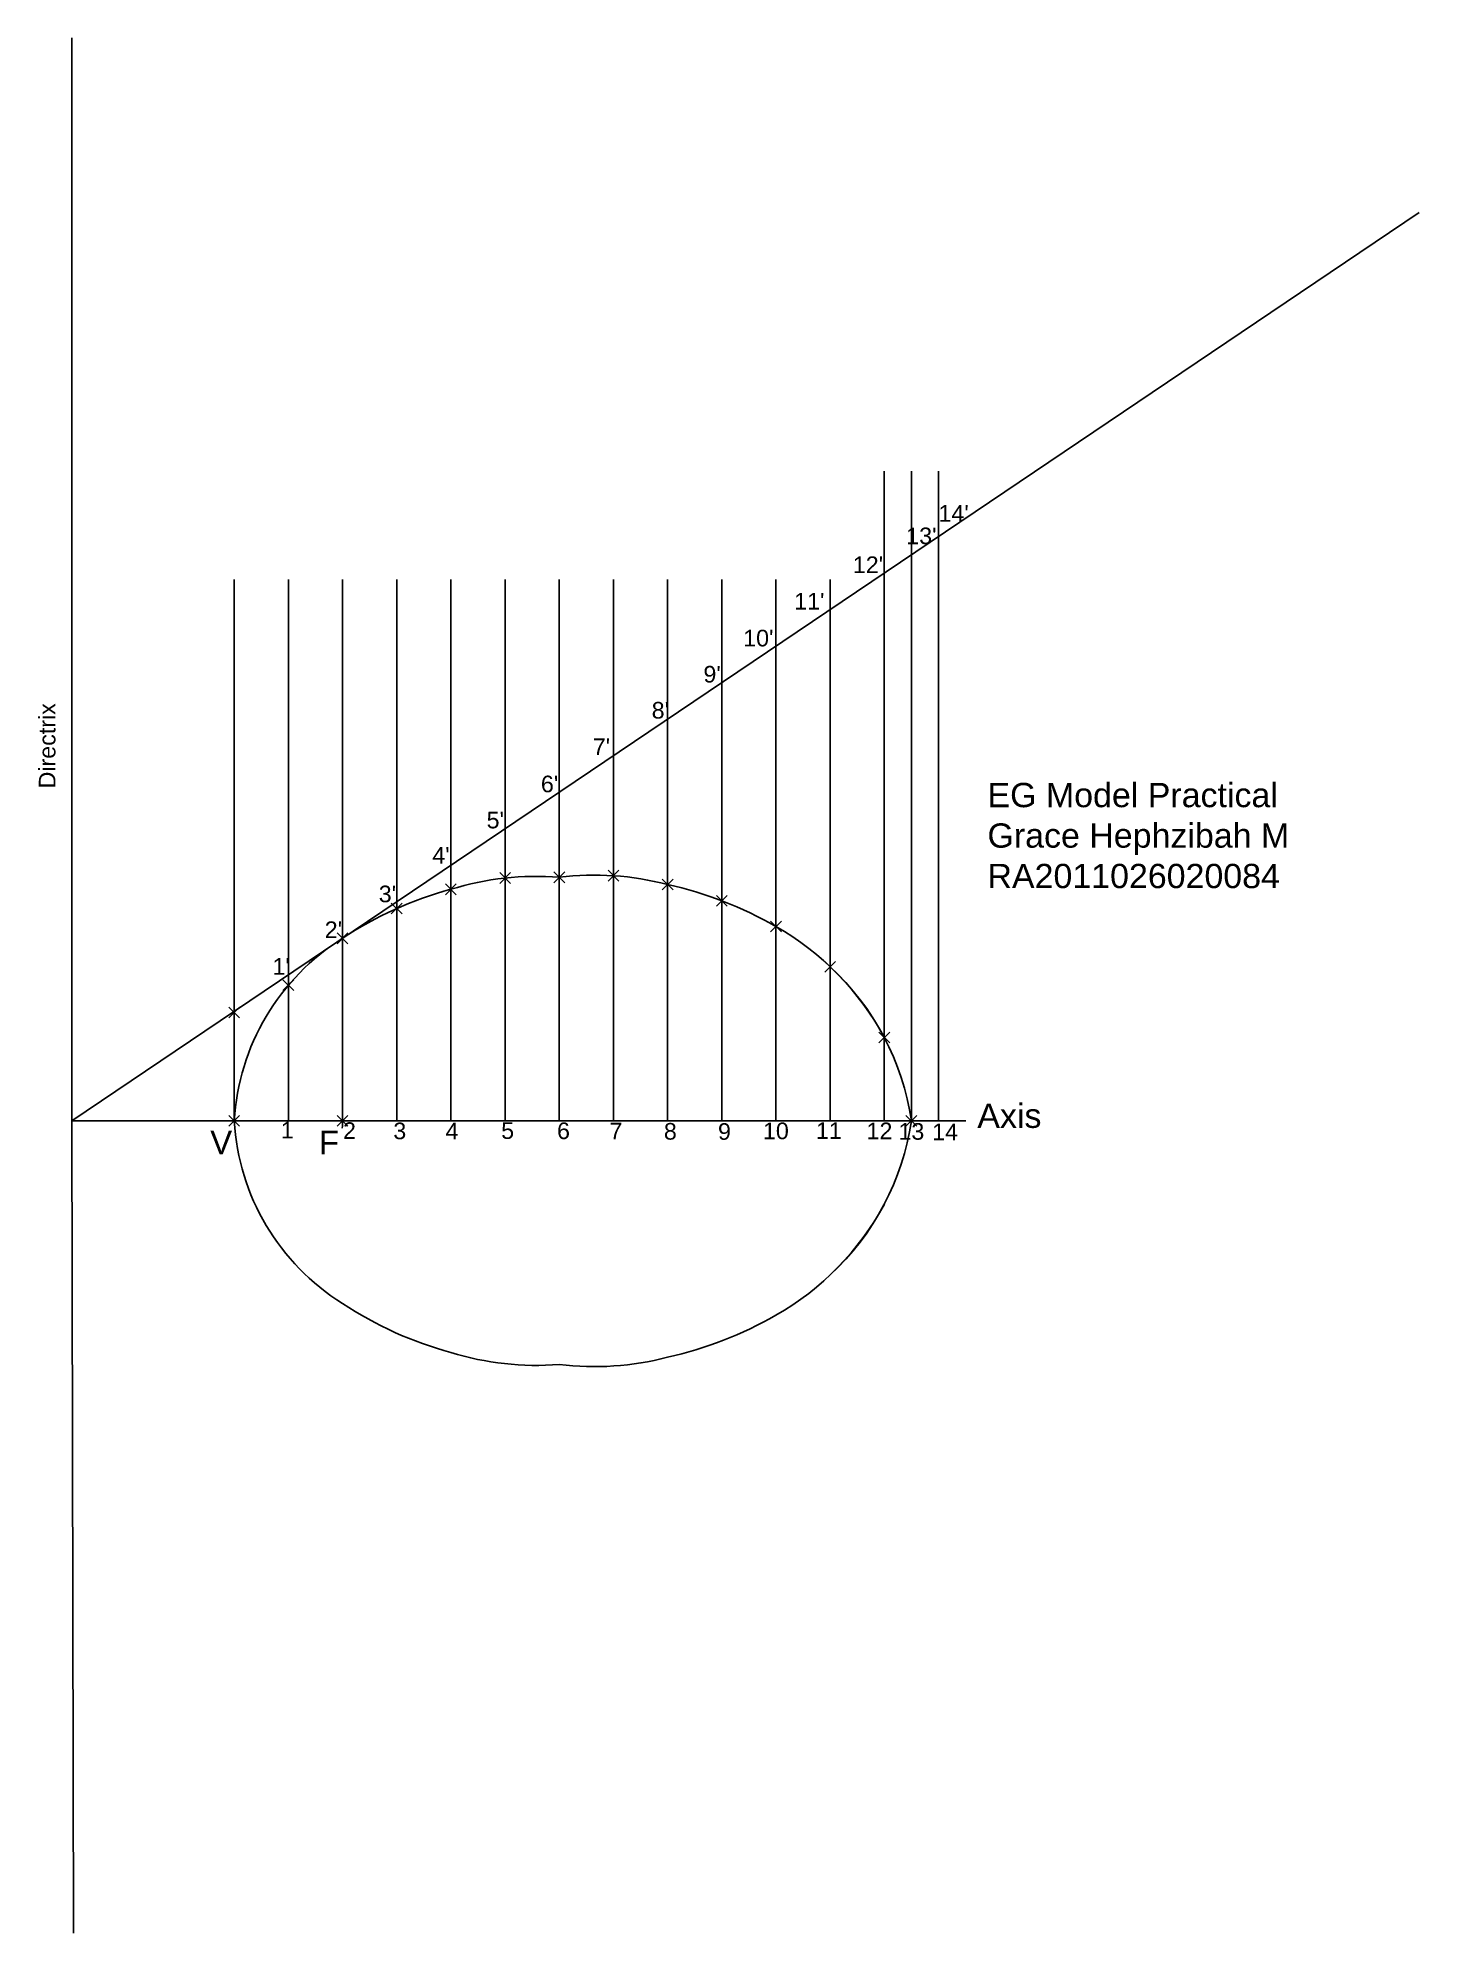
# Model space of a CAD drawing. Header units: millimetres. Extents: x 245 to 499, y 152 to 502.
import ezdxf

# ---------------------------------------------------------------- set-up
doc = ezdxf.new("R2010")
doc.units = ezdxf.units.MM
doc.header["$PDMODE"] = 3
doc.header["$PDSIZE"] = -3
doc.styles.get("Standard").update_dxf_attribs({"font": 'arial.ttf'})

msp = doc.modelspace()

# ---------------------------------------------------------------- linework, layer by layer
for p, q in [((250.76, 302.45), (250.76, 502.45)), ((250.76, 302.45), (499.47, 470.2)), ((400.76, 302.45), (400.76, 422.45)), ((405.76, 302.45), (405.76, 422.45)), ((410.76, 302.45), (410.76, 422.45)), ((290.76, 302.45), (290.76, 402.45)), ((300.76, 302.45), (300.76, 402.45)), ((310.76, 302.45), (310.76, 402.45)), ((320.76, 302.45), (320.76, 402.45)), ((330.76, 302.45), (330.76, 402.45)), ((340.76, 302.45), (340.76, 402.45)), ((350.76, 302.45), (350.76, 402.45)), ((360.76, 302.45), (360.76, 402.45)), ((370.76, 302.45), (370.76, 402.45)), ((380.76, 302.45), (380.76, 402.45)), ((390.76, 302.45), (390.76, 402.45)), ((400.76, 302.45), (400.76, 402.45)), ((410.76, 302.45), (410.76, 402.45)), ((250.76, 302.45), (251.12, 152.45)), ((250.76, 302.45), (300.76, 302.45)), ((300.76, 302.45), (415.79, 302.45))]:
    msp.add_line(p, q)
msp.add_lwpolyline([(280.76, 302.45), (280.76, 402.45)])
for centre, radius, start, end in [((336.44, 294.94), 52.66, 85.299, 107.3271), ((347.29, 294.8), 53.03, 75.2831, 97.0715), ((338.69, 278.94), 68.66, 105.1371, 123.5328), ((345.16, 276.13), 71.68, 60.2244, 77.4322), ((323.39, 299.96), 42.7, 122.0007, 176.6614), ((354.65, 292.89), 52.43, 28.4093, 60.1271), ((357.94, 295.41), 48.34, 8.3735, 47.234), ((323.39, 304.93), 42.7, 183.3386, 237.9993), ((280.76, 302.45), 20, 356.1551, 0), ((357.94, 309.48), 48.34, 312.766, 351.6265), ((354.65, 312), 52.43, 299.8729, 331.5907), ((338.69, 325.95), 68.66, 236.4672, 254.8629), ((345.16, 328.76), 71.68, 282.5678, 299.7756), ((336.44, 309.95), 52.66, 252.6729, 274.701), ((347.29, 310.09), 53.03, 262.9285, 284.7169)]:
    msp.add_arc(centre, radius, start, end)
for p in [(330.76, 347.3), (340.76, 347.43), (350.76, 347.72), (360.76, 346.09), (320.76, 345.22), (370.76, 343.08), (310.76, 341.66), (300.76, 336.17), (380.76, 338.35), (390.76, 330.89), (290.76, 327.5), (280.76, 322.45), (400.76, 317.83), (280.76, 302.45), (300.76, 302.45), (405.76, 302.45)]:
    msp.add_point(p)

# ---------------------------------------------------------------- texts
for s, height, p in [("14'", 3.072, (410.76, 413.11)), ("13'", 3.072, (404.81, 408.95)), ("12'", 3.072, (394.95, 403.61)), ("11'", 3.072, (384.12, 396.88)), ("10'", 3.072, (374.71, 390.07)), ("9'", 3.072, (367.37, 383.4)), ("8'", 3.072, (357.82, 376.74)), ("7'", 3.072, (346.94, 369.99)), ("6'", 3.072, (337.37, 363.13)), ("5'", 3.072, (327.35, 356.47)), ("4'", 3.072, (317.32, 349.96)), ("3'", 3.072, (307.44, 342.82)), ("2'", 3.072, (297.47, 336.21)), ("1'", 3.072, (287.82, 329.43)), ('Axis', 4.484, (417.93, 301.15)), ('1', 3.07, (289.37, 299.22)), ('2', 3.07, (300.85, 299.11)), ('3', 3.07, (310.13, 299.06)), ('4', 3.07, (319.77, 299.03)), ('5', 3.07, (330.04, 299.11)), ('6', 3.07, (340.35, 299.08)), ('7', 3.07, (350.03, 299.03)), ('8', 3.07, (360.07, 298.98)), ('9', 3.07, (370.06, 298.95)), ('10', 3.072, (378.36, 299.06)), ('11', 3.072, (388.14, 299.11)), ('12', 3.072, (397.48, 299.06)), ('13', 3.072, (403.37, 298.96)), ('14', 3.072, (409.59, 298.88)), ('V', 4.36, (276.33, 296.29)), ('F', 4.36, (296.39, 296.29))]:
    msp.add_text(s, height=height).set_placement(p)
msp.add_text('Directrix', height=3.072, rotation=90).set_placement((247.76, 363.84))
at = {"insert": (419.8, 364.86), "char_height": 4.4838, "attachment_point": 1}
msp.add_mtext_dynamic_manual_height_columns('EG Model Practical\\PGrace Hephzibah M\\PRA2011026020084 ', width=61.1593, gutter_width=22.42, heights=[0], dxfattribs=at)

doc.saveas('drawing.dxf')
